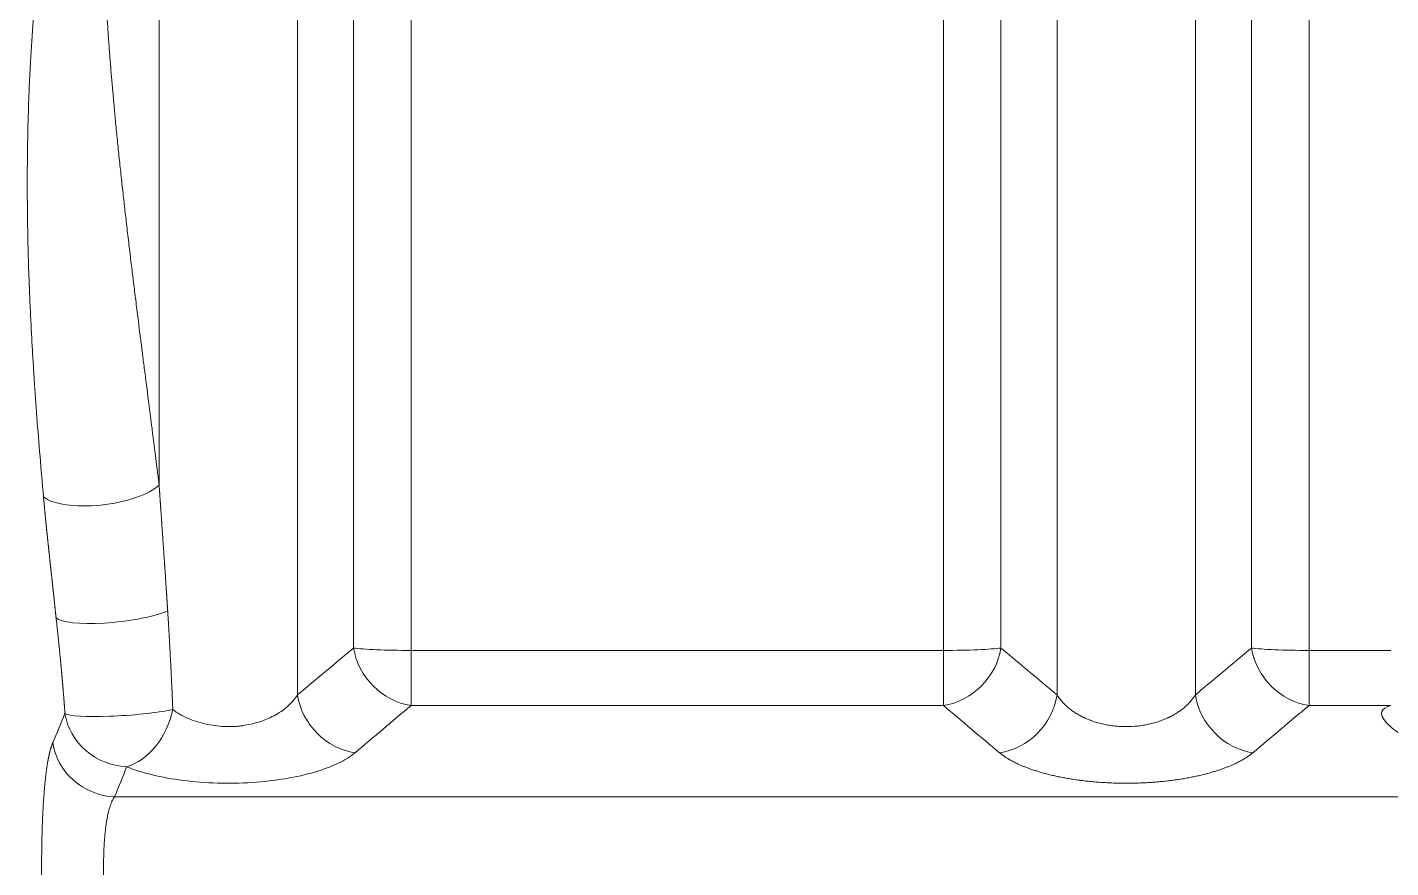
# Model space of a CAD drawing. Header units: millimetres. Extents: x 4664 to 8864, y -38 to 2932.
# Drawn here: x 7955.09 to 7983.41, y 2214.18 to 2231.65 of the extents above; entities that cross this region are included whole.
import ezdxf

# ---------------------------------------------------------------- set-up
doc = ezdxf.new("R2010")
doc.units = ezdxf.units.MM

msp = doc.modelspace()

# ---------------------------------------------------------------- linework, layer by layer
at = {"lineweight": 5}
for p, q in [((7957.833, 2222.134), (7957.833, 2274.057)), ((7979.355, 2217.773), (7979.355, 2274.057)), ((7981.715, 2217.553), (7981.715, 2271.134)), ((7980.52, 2218.747), (7980.52, 2270.722)), ((7960.706, 2217.773), (7960.706, 2246.302)), ((7976.482, 2217.773), (7976.482, 2246.302)), ((7961.871, 2218.747), (7961.871, 2239.559)), ((7975.317, 2239.559), (7975.317, 2218.747)), ((7963.066, 2217.553), (7963.066, 2238.931)), ((7974.122, 2217.553), (7974.122, 2238.931)), ((7963.066, 2218.698), (7974.122, 2218.698)), ((7981.715, 2218.698), (7983.412, 2218.698)), ((7974.122, 2217.553), (7963.066, 2217.553)), ((7983.412, 2217.553), (7981.715, 2217.553)), ((7956.908, 2215.653), (7986.301, 2215.653))]:
    msp.add_line(p, q, dxfattribs=at)
for centre, major_axis, ratio, start_param, end_param in [((7956.639, 2222.19), (1.296, 0.16), 0.35862, 3.471847, 5.83836), ((7956.964, 2219.573), (1.298, 0.148), 0.217615, 3.320457, 5.62619), ((7963.066, 2218.78), (1.306, 0), 0.063029, 3.557424, 4.712389), ((7963.066, 2218.78), (0.843, -0.997), 0.871092, 4.104532, 5.512804), ((7974.122, 2218.78), (1.306, 0), 0.063029, 4.712389, 5.867354), ((7974.122, 2218.78), (0.843, 0.997), 0.871092, 3.911974, 5.320246), ((7981.715, 2218.78), (1.306, 0), 0.063029, 3.557424, 4.712389), ((7981.715, 2218.78), (-0.843, 0.997), 0.871092, 0.962939, 2.371211), ((7961.901, 2217.798), (0.84, -1), 0.87029, 4.101606, 5.515597), ((7975.287, 2217.798), (0.84, 1), 0.87029, 3.909181, 5.323172), ((7980.55, 2217.798), (-0.84, 1), 0.87029, 0.960013, 2.374005), ((7957.158, 2217.506), (1.302, 0.095), 0.121176, 3.317435, 5.530999), ((7957.158, 2217.506), (1.216, -0.477), 0.931354, 3.638724, 5.062539), ((7957.158, 2217.506), (-0.485, -1.212), 0.714518, 0.510791, 1.818857), ((7956.908, 2216.88), (1.209, -0.494), 0.930648, 3.636054, 5.075781), ((7921.973, 2234.306), (0, 44.076), 0.874817, 4.275413, 4.291011)]:
    msp.add_ellipse(centre, major_axis=major_axis, ratio=ratio, start_param=start_param, end_param=end_param, dxfattribs=at)
for points, degree, knots in [([(7956.668, 2234.352), (7956.668, 2234.346), (7956.668, 2234.334), (7956.668, 2234.316), (7956.668, 2234.298), (7956.668, 2234.28), (7956.668, 2234.262), (7956.668, 2234.244), (7956.668, 2234.226), (7956.668, 2234.208), (7956.668, 2234.19), (7956.669, 2234.172), (7956.669, 2234.154), (7956.669, 2234.136), (7956.669, 2234.118), (7956.669, 2234.1), (7956.669, 2234.082), (7956.669, 2234.063), (7956.669, 2234.045), (7956.67, 2234.027), (7956.67, 2234.009), (7956.67, 2233.991), (7956.67, 2233.972), (7956.67, 2233.954), (7956.671, 2233.936), (7956.671, 2233.918), (7956.671, 2233.899), (7956.671, 2233.881), (7956.672, 2233.863), (7956.672, 2233.844), (7956.672, 2233.826), (7956.672, 2233.807), (7956.673, 2233.789), (7956.673, 2233.771), (7956.673, 2233.752), (7956.674, 2233.734), (7956.674, 2233.715), (7956.674, 2233.697), (7956.675, 2233.678), (7956.675, 2233.66), (7956.676, 2233.641), (7956.676, 2233.623), (7956.676, 2233.604), (7956.677, 2233.586), (7956.677, 2233.567), (7956.678, 2233.548), (7956.678, 2233.53), (7956.678, 2233.511), (7956.679, 2233.492), (7956.679, 2233.474), (7956.68, 2233.455), (7956.68, 2233.436), (7956.681, 2233.418), (7956.681, 2233.399), (7956.682, 2233.38), (7956.682, 2233.361), (7956.683, 2233.343), (7956.683, 2233.324), (7956.684, 2233.305), (7956.685, 2233.286), (7956.685, 2233.267), (7956.686, 2233.248), (7956.686, 2233.229), (7956.687, 2233.21), (7956.688, 2233.192), (7956.688, 2233.173), (7956.689, 2233.154), (7956.689, 2233.135), (7956.69, 2233.116), (7956.691, 2233.097), (7956.691, 2233.078), (7956.692, 2233.058), (7956.693, 2233.039), (7956.694, 2233.02), (7956.694, 2233.001), (7956.695, 2232.982), (7956.696, 2232.963), (7956.696, 2232.944), (7956.697, 2232.925), (7956.698, 2232.905), (7956.699, 2232.886), (7956.699, 2232.867), (7956.7, 2232.848), (7956.701, 2232.829), (7956.702, 2232.809), (7956.703, 2232.79), (7956.707, 2232.679), (7956.717, 2232.475), (7956.733, 2232.175), (7956.752, 2231.866), (7956.772, 2231.55), (7956.791, 2231.287), (7956.807, 2231.081), (7956.818, 2230.933), (7956.83, 2230.784), (7956.842, 2230.634), (7956.855, 2230.482), (7956.868, 2230.33), (7956.882, 2230.176), (7956.896, 2230.02), (7956.911, 2229.863), (7956.932, 2229.639), (7956.961, 2229.342), (7956.999, 2228.971), (7957.04, 2228.588), (7957.082, 2228.208), (7957.124, 2227.833), (7957.167, 2227.463), (7957.212, 2227.08), (7957.257, 2226.705), (7957.302, 2226.336), (7957.348, 2225.969), (7957.396, 2225.582), (7957.435, 2225.274), (7957.464, 2225.049), (7957.481, 2224.911), (7957.5, 2224.763), (7957.52, 2224.604), (7957.542, 2224.436), (7957.565, 2224.257), (7957.589, 2224.069), (7957.614, 2223.87), (7957.636, 2223.694), (7957.655, 2223.545), (7957.67, 2223.429), (7957.685, 2223.316), (7957.698, 2223.208), (7957.711, 2223.104), (7957.724, 2223.004), (7957.736, 2222.908), (7957.748, 2222.817), (7957.759, 2222.729), (7957.769, 2222.646), (7957.779, 2222.567), (7957.788, 2222.493), (7957.797, 2222.423), (7957.806, 2222.357), (7957.813, 2222.295), (7957.82, 2222.238), (7957.827, 2222.184), (7957.831, 2222.15), (7957.833, 2222.134)], 3, [0, 0, 0, 0, 0.001403, 0.002808, 0.004214, 0.005622, 0.007032, 0.008443, 0.009856, 0.01127, 0.012686, 0.014104, 0.015523, 0.016944, 0.018367, 0.019791, 0.021217, 0.022645, 0.024074, 0.025505, 0.026937, 0.028371, 0.029807, 0.031245, 0.032684, 0.034125, 0.035568, 0.037012, 0.038458, 0.039906, 0.041355, 0.042806, 0.044259, 0.045713, 0.047169, 0.048627, 0.050087, 0.051548, 0.053011, 0.054475, 0.055942, 0.05741, 0.05888, 0.060351, 0.061825, 0.0633, 0.064776, 0.066255, 0.067735, 0.069217, 0.0707, 0.072186, 0.073673, 0.075162, 0.076653, 0.078145, 0.079639, 0.081135, 0.082633, 0.084132, 0.085633, 0.087136, 0.088641, 0.090148, 0.091656, 0.093166, 0.094678, 0.096191, 0.097707, 0.099224, 0.100743, 0.102264, 0.103786, 0.105311, 0.106837, 0.108365, 0.109895, 0.111426, 0.11296, 0.114495, 0.116032, 0.117571, 0.119111, 0.120654, 0.122198, 0.123744, 0.125292, 0.148749, 0.172956, 0.197922, 0.223653, 0.250157, 0.262099, 0.274161, 0.286342, 0.298644, 0.311068, 0.323613, 0.33628, 0.34907, 0.361983, 0.37502, 0.40466, 0.43536, 0.467127, 0.499968, 0.529724, 0.560471, 0.592216, 0.624965, 0.653813, 0.684259, 0.716308, 0.749969, 0.760607, 0.772055, 0.784313, 0.797384, 0.811268, 0.825968, 0.841484, 0.857818, 0.874972, 0.884887, 0.894455, 0.903675, 0.912547, 0.92107, 0.929244, 0.937069, 0.944545, 0.95167, 0.958445, 0.96487, 0.970943, 0.976665, 0.982036, 0.987055, 0.991722, 0.996037, 1, 1, 1, 1]), ([(7955.431, 2221.888), (7955.406, 2222.173), (7955.382, 2222.453), (7955.336, 2223.003), (7955.315, 2223.274), (7955.275, 2223.807), (7955.256, 2224.069), (7955.231, 2224.457), (7955.223, 2224.585), (7955.207, 2224.84), (7955.199, 2224.967), (7955.178, 2225.343), (7955.165, 2225.59), (7955.149, 2225.955), (7955.144, 2226.076), (7955.137, 2226.255), (7955.134, 2226.314), (7955.13, 2226.433), (7955.128, 2226.492), (7955.118, 2226.785), (7955.112, 2227.016), (7955.105, 2227.357), (7955.103, 2227.47), (7955.1, 2227.638), (7955.099, 2227.721), (7955.098, 2227.818), (7955.097, 2227.866), (7955.097, 2227.89), (7955.097, 2227.902), (7955.097, 2227.908), (7955.097, 2227.911), (7955.097, 2227.913), (7955.097, 2227.914), (7955.097, 2227.914), (7955.097, 2227.914), (7955.097, 2227.914), (7955.097, 2227.914), (7955.097, 2227.914), (7955.097, 2227.914), (7955.095, 2228.053), (7955.094, 2228.328), (7955.095, 2228.731), (7955.099, 2229.125), (7955.104, 2229.381), (7955.113, 2229.762), (7955.12, 2230.01), (7955.134, 2230.372), (7955.14, 2230.492), (7955.148, 2230.669), (7955.152, 2230.757), (7955.158, 2230.858), (7955.16, 2230.909), (7955.162, 2230.934), (7955.162, 2230.947), (7955.163, 2230.953), (7955.163, 2230.956), (7955.163, 2230.958), (7955.163, 2230.959), (7955.163, 2230.959), (7955.163, 2230.959), (7955.163, 2230.959), (7955.163, 2230.959), (7955.163, 2230.959), (7955.163, 2230.959), (7955.171, 2231.104), (7955.189, 2231.39), (7955.219, 2231.81), (7955.253, 2232.221), (7955.291, 2232.623), (7955.332, 2233.016), (7955.376, 2233.4), (7955.423, 2233.773), (7955.456, 2234.016), (7955.473, 2234.135)], 3, [0, 0, 0, 0, 0.0625, 0.0625, 0.125, 0.125, 0.1875, 0.1875, 0.21875, 0.21875, 0.25, 0.25, 0.3125, 0.3125, 0.34375, 0.34375, 0.359375, 0.359375, 0.375, 0.375, 0.4375, 0.4375, 0.46875, 0.46875, 0.484375, 0.492187, 0.496094, 0.498047, 0.499023, 0.499512, 0.499756, 0.499878, 0.499939, 0.499969, 0.499985, 0.499992, 0.499996, 0.499996, 0.5, 0.5, 0.53125, 0.5625, 0.59375, 0.625, 0.625, 0.6875, 0.6875, 0.71875, 0.71875, 0.734375, 0.742187, 0.746094, 0.748047, 0.749023, 0.749512, 0.749756, 0.749878, 0.749939, 0.749969, 0.749985, 0.749992, 0.749996, 0.749996, 0.75, 0.75, 0.78125, 0.8125, 0.84375, 0.875, 0.90625, 0.9375, 0.96875, 1, 1, 1, 1]), ([(7957.833, 2222.134), (7957.834, 2222.127), (7957.835, 2222.112), (7957.836, 2222.091), (7957.838, 2222.069), (7957.839, 2222.047), (7957.841, 2222.025), (7957.842, 2222.003), (7957.844, 2221.981), (7957.845, 2221.959), (7957.847, 2221.937), (7957.848, 2221.916), (7957.849, 2221.894), (7957.851, 2221.872), (7957.852, 2221.85), (7957.854, 2221.828), (7957.855, 2221.806), (7957.857, 2221.784), (7957.858, 2221.762), (7957.86, 2221.741), (7957.861, 2221.719), (7957.863, 2221.697), (7957.864, 2221.675), (7957.866, 2221.653), (7957.868, 2221.631), (7957.869, 2221.609), (7957.871, 2221.587), (7957.872, 2221.565), (7957.874, 2221.543), (7957.875, 2221.521), (7957.877, 2221.5), (7957.878, 2221.478), (7957.88, 2221.456), (7957.881, 2221.434), (7957.883, 2221.412), (7957.884, 2221.39), (7957.886, 2221.368), (7957.887, 2221.346), (7957.889, 2221.324), (7957.89, 2221.302), (7957.892, 2221.28), (7957.893, 2221.258), (7957.895, 2221.236), (7957.896, 2221.214), (7957.898, 2221.192), (7957.9, 2221.17), (7957.901, 2221.148), (7957.903, 2221.126), (7957.904, 2221.104), (7957.906, 2221.083), (7957.907, 2221.061), (7957.909, 2221.039), (7957.91, 2221.017), (7957.912, 2220.995), (7957.913, 2220.973), (7957.915, 2220.951), (7957.916, 2220.929), (7957.918, 2220.907), (7957.919, 2220.885), (7957.921, 2220.863), (7957.922, 2220.841), (7957.924, 2220.819), (7957.926, 2220.797), (7957.927, 2220.775), (7957.929, 2220.753), (7957.93, 2220.731), (7957.932, 2220.709), (7957.933, 2220.687), (7957.935, 2220.665), (7957.936, 2220.643), (7957.938, 2220.621), (7957.939, 2220.599), (7957.941, 2220.577), (7957.942, 2220.555), (7957.944, 2220.533), (7957.945, 2220.511), (7957.947, 2220.489), (7957.948, 2220.466), (7957.95, 2220.444), (7957.951, 2220.422), (7957.953, 2220.4), (7957.954, 2220.378), (7957.956, 2220.356), (7957.957, 2220.334), (7957.959, 2220.312), (7957.96, 2220.29), (7957.962, 2220.268), (7957.963, 2220.246), (7957.965, 2220.224), (7957.966, 2220.202), (7957.968, 2220.18), (7957.969, 2220.158), (7957.971, 2220.136), (7957.972, 2220.114), (7957.974, 2220.092), (7957.975, 2220.07), (7957.976, 2220.048), (7957.978, 2220.026), (7957.979, 2220.004), (7957.981, 2219.981), (7957.982, 2219.959), (7957.984, 2219.937), (7957.985, 2219.915), (7957.987, 2219.893), (7957.988, 2219.871), (7957.99, 2219.849), (7957.991, 2219.827), (7957.992, 2219.805), (7957.994, 2219.783), (7957.995, 2219.761), (7957.997, 2219.739), (7957.998, 2219.717), (7957.999, 2219.694), (7958.001, 2219.672), (7958.002, 2219.65), (7958.004, 2219.628), (7958.005, 2219.606), (7958.007, 2219.584), (7958.008, 2219.562), (7958.009, 2219.54), (7958.01, 2219.525), (7958.011, 2219.518)], 3, [0, 0, 0, 0, 0.008443, 0.016885, 0.025326, 0.033767, 0.042207, 0.050647, 0.059085, 0.067523, 0.075961, 0.084397, 0.092833, 0.101269, 0.109703, 0.118137, 0.12657, 0.135003, 0.143435, 0.151866, 0.160297, 0.168726, 0.177156, 0.185584, 0.194012, 0.202439, 0.210865, 0.219291, 0.227716, 0.236141, 0.244564, 0.252987, 0.26141, 0.269832, 0.278253, 0.286673, 0.295093, 0.303512, 0.31193, 0.320348, 0.328765, 0.337181, 0.345597, 0.354012, 0.362426, 0.37084, 0.379253, 0.387665, 0.396077, 0.404488, 0.412898, 0.421308, 0.429717, 0.438125, 0.446533, 0.45494, 0.463346, 0.471752, 0.480157, 0.488561, 0.496965, 0.505368, 0.51377, 0.522172, 0.530573, 0.538973, 0.547373, 0.555772, 0.56417, 0.572568, 0.580965, 0.589362, 0.597758, 0.606153, 0.614547, 0.622941, 0.631334, 0.639727, 0.648119, 0.65651, 0.664901, 0.673291, 0.68168, 0.690068, 0.698457, 0.706844, 0.715231, 0.723617, 0.732002, 0.740387, 0.748771, 0.757155, 0.765537, 0.77392, 0.782301, 0.790682, 0.799062, 0.807442, 0.815821, 0.8242, 0.832577, 0.840954, 0.849331, 0.857707, 0.866082, 0.874457, 0.882831, 0.891204, 0.899577, 0.907949, 0.91632, 0.924691, 0.933061, 0.941431, 0.9498, 0.958168, 0.966536, 0.974903, 0.983269, 0.991635, 1, 1, 1, 1]), ([(7955.693, 2219.377), (7955.692, 2219.383), (7955.691, 2219.396), (7955.689, 2219.414), (7955.687, 2219.433), (7955.685, 2219.451), (7955.683, 2219.469), (7955.681, 2219.488), (7955.679, 2219.506), (7955.677, 2219.525), (7955.675, 2219.543), (7955.673, 2219.561), (7955.671, 2219.58), (7955.669, 2219.598), (7955.667, 2219.616), (7955.665, 2219.634), (7955.664, 2219.653), (7955.662, 2219.671), (7955.66, 2219.689), (7955.658, 2219.707), (7955.656, 2219.725), (7955.654, 2219.743), (7955.652, 2219.762), (7955.65, 2219.78), (7955.648, 2219.798), (7955.646, 2219.816), (7955.644, 2219.834), (7955.642, 2219.852), (7955.64, 2219.87), (7955.638, 2219.888), (7955.636, 2219.906), (7955.635, 2219.924), (7955.633, 2219.942), (7955.631, 2219.96), (7955.629, 2219.978), (7955.627, 2219.996), (7955.625, 2220.013), (7955.623, 2220.031), (7955.621, 2220.049), (7955.619, 2220.067), (7955.617, 2220.085), (7955.615, 2220.103), (7955.613, 2220.12), (7955.611, 2220.138), (7955.609, 2220.156), (7955.607, 2220.173), (7955.606, 2220.191), (7955.604, 2220.209), (7955.602, 2220.226), (7955.6, 2220.244), (7955.598, 2220.262), (7955.596, 2220.279), (7955.594, 2220.297), (7955.592, 2220.315), (7955.59, 2220.332), (7955.588, 2220.35), (7955.586, 2220.367), (7955.585, 2220.385), (7955.583, 2220.402), (7955.581, 2220.42), (7955.579, 2220.437), (7955.577, 2220.454), (7955.575, 2220.472), (7955.573, 2220.489), (7955.571, 2220.507), (7955.569, 2220.524), (7955.568, 2220.541), (7955.566, 2220.559), (7955.564, 2220.576), (7955.562, 2220.593), (7955.56, 2220.61), (7955.558, 2220.628), (7955.556, 2220.645), (7955.555, 2220.662), (7955.553, 2220.679), (7955.551, 2220.696), (7955.549, 2220.714), (7955.547, 2220.731), (7955.545, 2220.748), (7955.543, 2220.765), (7955.542, 2220.782), (7955.54, 2220.799), (7955.538, 2220.816), (7955.536, 2220.833), (7955.534, 2220.85), (7955.533, 2220.867), (7955.531, 2220.884), (7955.529, 2220.901), (7955.527, 2220.918), (7955.525, 2220.935), (7955.524, 2220.952), (7955.522, 2220.969), (7955.52, 2220.986), (7955.518, 2221.003), (7955.516, 2221.02), (7955.515, 2221.036), (7955.513, 2221.053), (7955.511, 2221.07), (7955.509, 2221.087), (7955.508, 2221.103), (7955.506, 2221.12), (7955.504, 2221.137), (7955.502, 2221.154), (7955.501, 2221.17), (7955.499, 2221.187), (7955.497, 2221.204), (7955.496, 2221.22), (7955.494, 2221.237), (7955.492, 2221.254), (7955.49, 2221.27), (7955.489, 2221.287), (7955.487, 2221.303), (7955.485, 2221.32), (7955.484, 2221.336), (7955.482, 2221.353), (7955.48, 2221.369), (7955.479, 2221.386), (7955.477, 2221.402), (7955.475, 2221.419), (7955.474, 2221.435), (7955.472, 2221.452), (7955.471, 2221.468), (7955.469, 2221.484), (7955.467, 2221.501), (7955.466, 2221.517), (7955.464, 2221.533), (7955.463, 2221.55), (7955.461, 2221.566), (7955.459, 2221.582), (7955.458, 2221.598), (7955.456, 2221.615), (7955.455, 2221.631), (7955.453, 2221.647), (7955.452, 2221.663), (7955.45, 2221.68), (7955.449, 2221.696), (7955.447, 2221.712), (7955.446, 2221.728), (7955.444, 2221.744), (7955.443, 2221.76), (7955.441, 2221.776), (7955.44, 2221.792), (7955.438, 2221.808), (7955.437, 2221.824), (7955.435, 2221.84), (7955.434, 2221.856), (7955.433, 2221.872), (7955.432, 2221.883), (7955.431, 2221.888)], 3, [0, 0, 0, 0, 0.007138, 0.014272, 0.021401, 0.028526, 0.035646, 0.042762, 0.049873, 0.05698, 0.064082, 0.07118, 0.078274, 0.085363, 0.092448, 0.099529, 0.106605, 0.113677, 0.120744, 0.127807, 0.134866, 0.141921, 0.148971, 0.156017, 0.163058, 0.170096, 0.177129, 0.184158, 0.191182, 0.198203, 0.205219, 0.212231, 0.219239, 0.226242, 0.233242, 0.240237, 0.247228, 0.254215, 0.261198, 0.268177, 0.275151, 0.282122, 0.289088, 0.296051, 0.303009, 0.309963, 0.316913, 0.323859, 0.330801, 0.33774, 0.344674, 0.351604, 0.35853, 0.365452, 0.37237, 0.379284, 0.386195, 0.393101, 0.400003, 0.406902, 0.413796, 0.420687, 0.427574, 0.434457, 0.441336, 0.448212, 0.455083, 0.461951, 0.468815, 0.475675, 0.482531, 0.489383, 0.496232, 0.503077, 0.509918, 0.516756, 0.52359, 0.53042, 0.537246, 0.544069, 0.550888, 0.557703, 0.564515, 0.571323, 0.578127, 0.584928, 0.591725, 0.598519, 0.605309, 0.612095, 0.618878, 0.625658, 0.632433, 0.639206, 0.645974, 0.65274, 0.659501, 0.66626, 0.673015, 0.679766, 0.686514, 0.693258, 0.699999, 0.706737, 0.713471, 0.720202, 0.72693, 0.733654, 0.740375, 0.747092, 0.753806, 0.760517, 0.767225, 0.773929, 0.78063, 0.787328, 0.794022, 0.800713, 0.807401, 0.814086, 0.820767, 0.827446, 0.834121, 0.840793, 0.847462, 0.854127, 0.86079, 0.867449, 0.874105, 0.880759, 0.887409, 0.894056, 0.9007, 0.907341, 0.913978, 0.920613, 0.927245, 0.933874, 0.9405, 0.947123, 0.953743, 0.96036, 0.966974, 0.973585, 0.980193, 0.986798, 0.9934, 1, 1, 1, 1]), ([(7955.877, 2217.385), (7955.877, 2217.391), (7955.876, 2217.404), (7955.875, 2217.423), (7955.873, 2217.443), (7955.872, 2217.462), (7955.87, 2217.482), (7955.869, 2217.501), (7955.867, 2217.52), (7955.866, 2217.54), (7955.865, 2217.559), (7955.863, 2217.578), (7955.862, 2217.597), (7955.86, 2217.617), (7955.859, 2217.636), (7955.857, 2217.655), (7955.856, 2217.674), (7955.854, 2217.693), (7955.853, 2217.712), (7955.851, 2217.731), (7955.85, 2217.75), (7955.848, 2217.769), (7955.847, 2217.788), (7955.845, 2217.807), (7955.843, 2217.826), (7955.842, 2217.845), (7955.84, 2217.864), (7955.839, 2217.883), (7955.837, 2217.902), (7955.836, 2217.921), (7955.834, 2217.94), (7955.833, 2217.959), (7955.831, 2217.977), (7955.829, 2217.996), (7955.828, 2218.015), (7955.826, 2218.034), (7955.825, 2218.052), (7955.823, 2218.071), (7955.821, 2218.09), (7955.82, 2218.108), (7955.818, 2218.127), (7955.816, 2218.146), (7955.815, 2218.164), (7955.813, 2218.183), (7955.811, 2218.201), (7955.81, 2218.22), (7955.808, 2218.238), (7955.806, 2218.257), (7955.805, 2218.275), (7955.803, 2218.294), (7955.801, 2218.312), (7955.8, 2218.33), (7955.798, 2218.349), (7955.796, 2218.367), (7955.794, 2218.392), (7955.791, 2218.425), (7955.787, 2218.464), (7955.784, 2218.503), (7955.78, 2218.541), (7955.776, 2218.58), (7955.772, 2218.619), (7955.769, 2218.658), (7955.765, 2218.696), (7955.761, 2218.735), (7955.757, 2218.773), (7955.753, 2218.812), (7955.749, 2218.85), (7955.745, 2218.888), (7955.741, 2218.926), (7955.737, 2218.964), (7955.733, 2219.002), (7955.729, 2219.04), (7955.725, 2219.078), (7955.721, 2219.115), (7955.717, 2219.153), (7955.713, 2219.191), (7955.709, 2219.228), (7955.705, 2219.265), (7955.701, 2219.303), (7955.697, 2219.34), (7955.694, 2219.365), (7955.693, 2219.377)], 3, [0, 0, 0, 0, 0.00967, 0.019331, 0.028983, 0.038625, 0.048257, 0.05788, 0.067493, 0.077097, 0.086691, 0.096276, 0.105852, 0.115418, 0.124974, 0.134521, 0.144059, 0.153587, 0.163106, 0.172615, 0.182115, 0.191606, 0.201087, 0.210559, 0.220021, 0.229474, 0.238918, 0.248352, 0.257777, 0.267193, 0.276599, 0.285996, 0.295383, 0.304762, 0.314131, 0.323491, 0.332841, 0.342182, 0.351514, 0.360837, 0.370151, 0.379455, 0.38875, 0.398036, 0.407312, 0.416579, 0.425838, 0.435087, 0.444326, 0.453557, 0.462778, 0.471991, 0.481194, 0.490388, 0.499573, 0.519215, 0.538825, 0.558402, 0.577948, 0.597461, 0.616943, 0.636393, 0.65581, 0.675197, 0.694551, 0.713874, 0.733166, 0.752426, 0.771655, 0.790853, 0.81002, 0.829156, 0.848261, 0.867335, 0.886379, 0.905391, 0.924374, 0.943326, 0.962247, 0.981139, 1, 1, 1, 1]), ([(7958.011, 2219.518), (7958.011, 2219.51), (7958.012, 2219.495), (7958.014, 2219.472), (7958.015, 2219.449), (7958.016, 2219.425), (7958.018, 2219.402), (7958.019, 2219.379), (7958.021, 2219.356), (7958.022, 2219.333), (7958.024, 2219.309), (7958.025, 2219.286), (7958.026, 2219.263), (7958.028, 2219.24), (7958.029, 2219.216), (7958.031, 2219.193), (7958.032, 2219.169), (7958.033, 2219.146), (7958.035, 2219.122), (7958.036, 2219.099), (7958.037, 2219.075), (7958.039, 2219.052), (7958.04, 2219.028), (7958.041, 2219.005), (7958.043, 2218.981), (7958.044, 2218.958), (7958.046, 2218.934), (7958.047, 2218.91), (7958.048, 2218.886), (7958.05, 2218.863), (7958.051, 2218.839), (7958.052, 2218.815), (7958.053, 2218.791), (7958.055, 2218.767), (7958.056, 2218.744), (7958.057, 2218.72), (7958.059, 2218.696), (7958.06, 2218.672), (7958.061, 2218.648), (7958.063, 2218.624), (7958.064, 2218.6), (7958.065, 2218.576), (7958.066, 2218.552), (7958.068, 2218.528), (7958.069, 2218.503), (7958.07, 2218.479), (7958.071, 2218.455), (7958.073, 2218.431), (7958.074, 2218.407), (7958.075, 2218.382), (7958.076, 2218.358), (7958.078, 2218.334), (7958.079, 2218.309), (7958.08, 2218.285), (7958.081, 2218.261), (7958.082, 2218.236), (7958.084, 2218.212), (7958.085, 2218.187), (7958.086, 2218.163), (7958.087, 2218.138), (7958.088, 2218.114), (7958.089, 2218.089), (7958.091, 2218.065), (7958.092, 2218.04), (7958.093, 2218.015), (7958.094, 2217.991), (7958.095, 2217.966), (7958.096, 2217.941), (7958.097, 2217.917), (7958.099, 2217.892), (7958.1, 2217.867), (7958.101, 2217.842), (7958.102, 2217.817), (7958.103, 2217.793), (7958.104, 2217.768), (7958.105, 2217.743), (7958.106, 2217.718), (7958.107, 2217.693), (7958.108, 2217.668), (7958.109, 2217.643), (7958.111, 2217.618), (7958.112, 2217.593), (7958.113, 2217.568), (7958.114, 2217.542), (7958.115, 2217.517), (7958.116, 2217.492), (7958.116, 2217.475), (7958.117, 2217.467)], 3, [0, 0, 0, 0, 0.011294, 0.0226, 0.033916, 0.045244, 0.056583, 0.067933, 0.079294, 0.090667, 0.10205, 0.113445, 0.12485, 0.136267, 0.147695, 0.159135, 0.170585, 0.182047, 0.19352, 0.205003, 0.216499, 0.228005, 0.239522, 0.251051, 0.262591, 0.274142, 0.285704, 0.297278, 0.308862, 0.320458, 0.332065, 0.343683, 0.355313, 0.366953, 0.378605, 0.390268, 0.401942, 0.413628, 0.425325, 0.437033, 0.448752, 0.460482, 0.472224, 0.483977, 0.495741, 0.507516, 0.519302, 0.5311, 0.542909, 0.554729, 0.566561, 0.578404, 0.590258, 0.602123, 0.613999, 0.625887, 0.637786, 0.649696, 0.661618, 0.673551, 0.685495, 0.69745, 0.709417, 0.721394, 0.733384, 0.745384, 0.757396, 0.769419, 0.781453, 0.793498, 0.805555, 0.817623, 0.829703, 0.841793, 0.853895, 0.866008, 0.878133, 0.890269, 0.902416, 0.914574, 0.926744, 0.938925, 0.951117, 0.963321, 0.975536, 0.987762, 1, 1, 1, 1]), ([(7960.706, 2217.773), (7961.035, 2218.047), (7961.363, 2218.321), (7961.751, 2218.646), (7961.811, 2218.696), (7961.871, 2218.747)], 3, [0, 0, 0, 0, 0.843933, 0.843933, 1, 1, 1, 1]), ([(7975.317, 2218.747), (7975.644, 2218.473), (7975.971, 2218.199), (7976.36, 2217.875), (7976.421, 2217.824), (7976.482, 2217.773)], 3, [0, 0, 0, 0, 0.843933, 0.843933, 1, 1, 1, 1]), ([(7979.355, 2217.773), (7979.684, 2218.047), (7980.012, 2218.321), (7980.399, 2218.646), (7980.46, 2218.696), (7980.52, 2218.747)], 3, [0, 0, 0, 0, 0.843933, 0.843933, 1, 1, 1, 1]), ([(7958.117, 2217.467), (7958.164, 2217.431), (7958.214, 2217.398), (7958.32, 2217.337), (7958.376, 2217.309), (7958.491, 2217.259), (7958.551, 2217.236), (7958.673, 2217.197), (7958.736, 2217.181), (7958.863, 2217.153), (7958.927, 2217.142), (7959.057, 2217.125), (7959.122, 2217.119), (7959.253, 2217.114), (7959.317, 2217.114), (7959.414, 2217.118), (7959.446, 2217.12), (7959.494, 2217.125), (7959.517, 2217.127), (7959.545, 2217.13), (7959.559, 2217.132), (7959.565, 2217.133), (7959.569, 2217.134), (7959.571, 2217.134), (7959.571, 2217.134), (7959.572, 2217.134), (7959.572, 2217.134), (7959.572, 2217.134), (7959.572, 2217.134), (7959.572, 2217.134), (7959.628, 2217.142), (7959.683, 2217.152), (7959.794, 2217.176), (7959.849, 2217.191), (7959.958, 2217.226), (7960.012, 2217.245), (7960.118, 2217.289), (7960.17, 2217.314), (7960.27, 2217.367), (7960.318, 2217.396), (7960.411, 2217.459), (7960.455, 2217.493), (7960.537, 2217.565), (7960.576, 2217.604), (7960.646, 2217.685), (7960.678, 2217.728), (7960.706, 2217.773)], 3, [0, 0, 0, 0, 0.0625, 0.0625, 0.125, 0.125, 0.1875, 0.1875, 0.25, 0.25, 0.3125, 0.3125, 0.375, 0.375, 0.4375, 0.4375, 0.46875, 0.46875, 0.484375, 0.492187, 0.496094, 0.498047, 0.499023, 0.499512, 0.499756, 0.499878, 0.499939, 0.499969, 0.499969, 0.5, 0.5, 0.5625, 0.5625, 0.625, 0.625, 0.6875, 0.6875, 0.75, 0.75, 0.8125, 0.8125, 0.875, 0.875, 0.9375, 0.9375, 1, 1, 1, 1]), ([(7976.482, 2217.773), (7976.497, 2217.748), (7976.514, 2217.724), (7976.55, 2217.676), (7976.569, 2217.653), (7976.608, 2217.608), (7976.649, 2217.565), (7976.716, 2217.505), (7976.787, 2217.45), (7976.861, 2217.399), (7976.912, 2217.368), (7976.951, 2217.346), (7976.971, 2217.336), (7976.994, 2217.324), (7977.006, 2217.318), (7977.011, 2217.315), (7977.014, 2217.314), (7977.016, 2217.313), (7977.016, 2217.313), (7977.017, 2217.312), (7977.017, 2217.312), (7977.017, 2217.312), (7977.017, 2217.312), (7977.017, 2217.312), (7977.017, 2217.312), (7977.051, 2217.296), (7977.12, 2217.265), (7977.227, 2217.224), (7977.338, 2217.19), (7977.452, 2217.162), (7977.567, 2217.14), (7977.684, 2217.125), (7977.763, 2217.119), (7977.821, 2217.116), (7977.851, 2217.114), (7977.885, 2217.114), (7977.902, 2217.114), (7977.91, 2217.114), (7977.914, 2217.114), (7977.917, 2217.114), (7977.918, 2217.114), (7977.997, 2217.114), (7978.075, 2217.118), (7978.192, 2217.13), (7978.27, 2217.141), (7978.385, 2217.162), (7978.499, 2217.19), (7978.609, 2217.224), (7978.681, 2217.251), (7978.733, 2217.273), (7978.759, 2217.284), (7978.789, 2217.298), (7978.804, 2217.305), (7978.811, 2217.308), (7978.815, 2217.31), (7978.817, 2217.311), (7978.818, 2217.311), (7978.818, 2217.312), (7978.819, 2217.312), (7978.819, 2217.312), (7978.819, 2217.312), (7978.819, 2217.312), (7978.819, 2217.312), (7978.845, 2217.325), (7978.898, 2217.353), (7978.975, 2217.399), (7979.049, 2217.45), (7979.12, 2217.505), (7979.187, 2217.565), (7979.228, 2217.608), (7979.268, 2217.653), (7979.287, 2217.676), (7979.322, 2217.723), (7979.339, 2217.748), (7979.355, 2217.773)], 3, [0, 0, 0, 0, 0.03125, 0.03125, 0.0625, 0.0625, 0.09375, 0.125, 0.15625, 0.1875, 0.21875, 0.21875, 0.234375, 0.242187, 0.246094, 0.248047, 0.249023, 0.249512, 0.249756, 0.249878, 0.249939, 0.249969, 0.249985, 0.249985, 0.25, 0.25, 0.28125, 0.3125, 0.34375, 0.375, 0.40625, 0.4375, 0.46875, 0.46875, 0.484375, 0.492187, 0.496094, 0.498047, 0.499023, 0.499023, 0.5, 0.5, 0.5625, 0.5625, 0.59375, 0.625, 0.65625, 0.6875, 0.71875, 0.71875, 0.734375, 0.742187, 0.746094, 0.748047, 0.749023, 0.749512, 0.749756, 0.749878, 0.749939, 0.749969, 0.749985, 0.749985, 0.75, 0.75, 0.78125, 0.8125, 0.84375, 0.875, 0.90625, 0.9375, 0.9375, 0.96875, 0.96875, 1, 1, 1, 1]), ([(7986.301, 2215.653), (7985.593, 2215.936), (7984.918, 2216.228), (7984.023, 2216.694), (7983.739, 2216.854), (7983.404, 2217.11), (7983.306, 2217.198), (7983.228, 2217.335), (7983.214, 2217.383), (7983.248, 2217.477), (7983.305, 2217.523), (7983.412, 2217.553)], 3, [0, 0, 0, 0, 0.5, 0.5, 0.75, 0.75, 0.875, 0.875, 0.9375, 0.9375, 1, 1, 1, 1]), ([(7955.625, 2211.58), (7955.625, 2211.581), (7955.624, 2211.583), (7955.623, 2211.585), (7955.622, 2211.588), (7955.621, 2211.591), (7955.62, 2211.594), (7955.618, 2211.596), (7955.617, 2211.599), (7955.616, 2211.602), (7955.615, 2211.605), (7955.614, 2211.608), (7955.613, 2211.611), (7955.612, 2211.613), (7955.611, 2211.616), (7955.61, 2211.619), (7955.608, 2211.622), (7955.607, 2211.625), (7955.606, 2211.628), (7955.605, 2211.631), (7955.604, 2211.634), (7955.603, 2211.637), (7955.602, 2211.64), (7955.601, 2211.644), (7955.6, 2211.647), (7955.599, 2211.65), (7955.598, 2211.653), (7955.597, 2211.656), (7955.596, 2211.659), (7955.594, 2211.662), (7955.593, 2211.666), (7955.592, 2211.669), (7955.591, 2211.672), (7955.59, 2211.676), (7955.589, 2211.679), (7955.588, 2211.682), (7955.587, 2211.685), (7955.586, 2211.689), (7955.585, 2211.692), (7955.584, 2211.696), (7955.583, 2211.699), (7955.582, 2211.702), (7955.581, 2211.706), (7955.58, 2211.709), (7955.579, 2211.713), (7955.578, 2211.716), (7955.577, 2211.72), (7955.576, 2211.724), (7955.575, 2211.727), (7955.574, 2211.731), (7955.573, 2211.734), (7955.572, 2211.738), (7955.571, 2211.742), (7955.57, 2211.745), (7955.569, 2211.749), (7955.568, 2211.753), (7955.567, 2211.756), (7955.566, 2211.76), (7955.565, 2211.764), (7955.564, 2211.768), (7955.563, 2211.771), (7955.562, 2211.775), (7955.561, 2211.779), (7955.56, 2211.783), (7955.559, 2211.787), (7955.558, 2211.791), (7955.558, 2211.795), (7955.557, 2211.799), (7955.556, 2211.803), (7955.555, 2211.806), (7955.554, 2211.81), (7955.553, 2211.814), (7955.552, 2211.819), (7955.551, 2211.823), (7955.55, 2211.827), (7955.549, 2211.831), (7955.548, 2211.835), (7955.547, 2211.839), (7955.546, 2211.843), (7955.545, 2211.847), (7955.545, 2211.851), (7955.544, 2211.856), (7955.543, 2211.86), (7955.542, 2211.864), (7955.541, 2211.868), (7955.54, 2211.873), (7955.539, 2211.877), (7955.538, 2211.881), (7955.537, 2211.886), (7955.537, 2211.89), (7955.536, 2211.894), (7955.535, 2211.899), (7955.534, 2211.903), (7955.533, 2211.908), (7955.532, 2211.912), (7955.531, 2211.916), (7955.53, 2211.921), (7955.53, 2211.925), (7955.529, 2211.93), (7955.528, 2211.935), (7955.527, 2211.939), (7955.526, 2211.944), (7955.525, 2211.948), (7955.524, 2211.953), (7955.524, 2211.958), (7955.523, 2211.962), (7955.522, 2211.967), (7955.521, 2211.972), (7955.515, 2212.009), (7955.503, 2212.081), (7955.487, 2212.194), (7955.472, 2212.315), (7955.459, 2212.442), (7955.447, 2212.578), (7955.437, 2212.719), (7955.427, 2212.867), (7955.419, 2213.019), (7955.412, 2213.176), (7955.406, 2213.317), (7955.402, 2213.44), (7955.4, 2213.544), (7955.397, 2213.649), (7955.395, 2213.755), (7955.394, 2213.861), (7955.393, 2213.967), (7955.392, 2214.075), (7955.392, 2214.163), (7955.392, 2214.233), (7955.392, 2214.283), (7955.393, 2214.333), (7955.393, 2214.383), (7955.393, 2214.433), (7955.394, 2214.483), (7955.395, 2214.532), (7955.395, 2214.582), (7955.396, 2214.632), (7955.397, 2214.681), (7955.398, 2214.731), (7955.399, 2214.78), (7955.4, 2214.829), (7955.402, 2214.878), (7955.403, 2214.928), (7955.404, 2214.977), (7955.407, 2215.049), (7955.41, 2215.143), (7955.415, 2215.257), (7955.42, 2215.368), (7955.426, 2215.477), (7955.433, 2215.583), (7955.44, 2215.686), (7955.446, 2215.766), (7955.451, 2215.826), (7955.455, 2215.866), (7955.458, 2215.905), (7955.462, 2215.943), (7955.466, 2215.981), (7955.47, 2216.018), (7955.474, 2216.055), (7955.478, 2216.091), (7955.482, 2216.126), (7955.486, 2216.161), (7955.491, 2216.195), (7955.496, 2216.228), (7955.5, 2216.261), (7955.505, 2216.293), (7955.51, 2216.325), (7955.515, 2216.356), (7955.519, 2216.379), (7955.522, 2216.395), (7955.524, 2216.404), (7955.525, 2216.412), (7955.527, 2216.421), (7955.528, 2216.429), (7955.53, 2216.437), (7955.531, 2216.446), (7955.533, 2216.454), (7955.535, 2216.462), (7955.536, 2216.47), (7955.538, 2216.478), (7955.54, 2216.486), (7955.541, 2216.494), (7955.543, 2216.502), (7955.544, 2216.509), (7955.546, 2216.517), (7955.548, 2216.525), (7955.55, 2216.532), (7955.551, 2216.54), (7955.553, 2216.547), (7955.555, 2216.554), (7955.556, 2216.562), (7955.558, 2216.569), (7955.56, 2216.576), (7955.562, 2216.583), (7955.563, 2216.59), (7955.565, 2216.597), (7955.567, 2216.604), (7955.569, 2216.611), (7955.571, 2216.618), (7955.572, 2216.625), (7955.574, 2216.631), (7955.576, 2216.638), (7955.578, 2216.644), (7955.58, 2216.651), (7955.582, 2216.657), (7955.583, 2216.663), (7955.585, 2216.67), (7955.587, 2216.676), (7955.589, 2216.682), (7955.591, 2216.688), (7955.593, 2216.694), (7955.595, 2216.7), (7955.597, 2216.706), (7955.599, 2216.712), (7955.601, 2216.717), (7955.603, 2216.723), (7955.605, 2216.729), (7955.607, 2216.734), (7955.609, 2216.74), (7955.611, 2216.745), (7955.613, 2216.751), (7955.615, 2216.756), (7955.617, 2216.761), (7955.619, 2216.766), (7955.621, 2216.771), (7955.623, 2216.776), (7955.625, 2216.78), (7955.625, 2216.781)], 3, [0, 0, 0, 0, 0.001188, 0.002374, 0.003561, 0.004746, 0.005931, 0.007116, 0.0083, 0.009483, 0.010666, 0.011848, 0.01303, 0.014211, 0.015391, 0.016571, 0.017751, 0.01893, 0.020108, 0.021286, 0.022464, 0.023641, 0.024817, 0.025994, 0.027169, 0.028345, 0.029519, 0.030694, 0.031868, 0.033041, 0.034214, 0.035387, 0.03656, 0.037732, 0.038903, 0.040075, 0.041246, 0.042416, 0.043587, 0.044757, 0.045927, 0.047096, 0.048265, 0.049434, 0.050603, 0.051771, 0.052939, 0.054107, 0.055274, 0.056442, 0.057609, 0.058776, 0.059943, 0.061109, 0.062276, 0.063442, 0.064608, 0.065774, 0.06694, 0.068105, 0.069271, 0.070436, 0.071601, 0.072767, 0.073932, 0.075097, 0.076261, 0.077426, 0.078591, 0.079756, 0.080921, 0.082085, 0.08325, 0.084415, 0.085579, 0.086744, 0.087909, 0.089073, 0.090238, 0.091403, 0.092568, 0.093733, 0.094898, 0.096063, 0.097228, 0.098393, 0.099558, 0.100724, 0.101889, 0.103055, 0.104221, 0.105387, 0.106553, 0.107719, 0.108886, 0.110053, 0.111219, 0.112387, 0.113554, 0.114721, 0.115889, 0.117057, 0.118225, 0.119394, 0.120563, 0.121732, 0.122901, 0.124071, 0.125241, 0.150482, 0.175511, 0.20042, 0.225306, 0.250265, 0.275471, 0.300471, 0.32537, 0.35027, 0.375276, 0.391019, 0.406675, 0.422272, 0.437834, 0.45339, 0.468966, 0.484588, 0.500283, 0.507584, 0.514876, 0.522162, 0.529445, 0.536727, 0.544011, 0.5513, 0.558597, 0.565904, 0.573225, 0.580561, 0.587917, 0.595294, 0.602695, 0.610124, 0.617582, 0.625071, 0.643141, 0.661082, 0.678932, 0.696727, 0.714507, 0.732309, 0.750171, 0.757518, 0.764853, 0.772179, 0.779498, 0.786812, 0.794124, 0.801437, 0.808752, 0.816072, 0.8234, 0.830737, 0.838088, 0.845452, 0.852834, 0.860236, 0.867659, 0.875107, 0.877259, 0.87941, 0.88156, 0.883709, 0.885857, 0.888004, 0.890151, 0.892297, 0.894443, 0.896588, 0.898732, 0.900876, 0.90302, 0.905163, 0.907306, 0.909449, 0.911592, 0.913735, 0.915877, 0.91802, 0.920162, 0.922305, 0.924448, 0.926591, 0.928735, 0.930879, 0.933023, 0.935168, 0.937313, 0.939459, 0.941605, 0.943752, 0.9459, 0.948049, 0.950199, 0.952349, 0.9545, 0.956653, 0.958806, 0.960961, 0.963117, 0.965274, 0.967432, 0.969592, 0.971753, 0.973916, 0.97608, 0.978245, 0.980413, 0.982582, 0.984752, 0.986925, 0.989099, 0.991275, 0.993453, 0.995633, 0.997816, 1, 1, 1, 1]), ([(7961.901, 2216.571), (7961.809, 2216.494), (7961.691, 2216.42), (7961.412, 2216.285), (7961.246, 2216.223), (7960.695, 2216.06), (7960.248, 2215.984), (7959.528, 2215.937), (7959.285, 2215.933), (7958.802, 2215.947), (7958.561, 2215.966), (7958.109, 2216.023), (7957.891, 2216.063), (7957.495, 2216.159), (7957.317, 2216.215), (7957.158, 2216.278)], 3, [0, 0, 0, 0, 0.125, 0.125, 0.25, 0.25, 0.5, 0.5, 0.625, 0.625, 0.75, 0.75, 0.875, 0.875, 1, 1, 1, 1]), ([(7980.55, 2216.571), (7980.386, 2216.434), (7979.995, 2216.261), (7979.688, 2216.158), (7979.343, 2216.073), (7978.959, 2216.006), (7978.551, 2215.96), (7978.128, 2215.937), (7977.704, 2215.937), (7977.279, 2215.96), (7976.876, 2216.006), (7976.492, 2216.073), (7976.148, 2216.159), (7975.841, 2216.261), (7975.451, 2216.434), (7975.287, 2216.571)], 2, [0, 0, 0, 0.125, 0.1875, 0.25, 0.3125, 0.375, 0.4375, 0.5, 0.5625, 0.625, 0.6875, 0.75, 0.8125, 0.875, 1, 1, 1]), ([(7956.908, 2215.653), (7956.888, 2215.628), (7956.871, 2215.597), (7956.845, 2215.543), (7956.829, 2215.505), (7956.807, 2215.439), (7956.786, 2215.367), (7956.768, 2215.287), (7956.751, 2215.2), (7956.735, 2215.106), (7956.722, 2215.007), (7956.71, 2214.901), (7956.7, 2214.791), (7956.692, 2214.676), (7956.686, 2214.556), (7956.682, 2214.434), (7956.68, 2214.35), (7956.679, 2214.287), (7956.679, 2214.256), (7956.678, 2214.219), (7956.678, 2214.2), (7956.678, 2214.191), (7956.678, 2214.186), (7956.678, 2214.184), (7956.678, 2214.183), (7956.678, 2214.182), (7956.678, 2214.182), (7956.678, 2214.182), (7956.678, 2214.182), (7956.678, 2214.182), (7956.678, 2214.182), (7956.678, 2214.182), (7956.678, 2214.181), (7956.678, 2214.181), (7956.678, 2214.181), (7956.678, 2214.181), (7956.678, 2214.181), (7956.678, 2214.181), (7956.678, 2214.18), (7956.678, 2214.179), (7956.678, 2214.177), (7956.678, 2214.173), (7956.678, 2214.163), (7956.678, 2214.145), (7956.679, 2214.108), (7956.679, 2214.076), (7956.68, 2214.013), (7956.682, 2213.929), (7956.686, 2213.807), (7956.692, 2213.687), (7956.7, 2213.572), (7956.71, 2213.461), (7956.722, 2213.355), (7956.735, 2213.256), (7956.75, 2213.162), (7956.767, 2213.075), (7956.786, 2212.995), (7956.807, 2212.922), (7956.829, 2212.857), (7956.845, 2212.818), (7956.87, 2212.764), (7956.888, 2212.734), (7956.908, 2212.708)], 3, [0, 0, 0, 0, 0.0625, 0.0625, 0.09375, 0.125, 0.15625, 0.1875, 0.21875, 0.25, 0.28125, 0.3125, 0.34375, 0.375, 0.40625, 0.4375, 0.46875, 0.46875, 0.484375, 0.492188, 0.496094, 0.498047, 0.499023, 0.499512, 0.499756, 0.499878, 0.499939, 0.499969, 0.499985, 0.499992, 0.499992, 0.5, 0.5, 0.500244, 0.500275, 0.500275, 0.500305, 0.500305, 0.500366, 0.500488, 0.500977, 0.501953, 0.503906, 0.507813, 0.515625, 0.53125, 0.53125, 0.5625, 0.59375, 0.625, 0.65625, 0.6875, 0.71875, 0.75, 0.78125, 0.8125, 0.84375, 0.875, 0.90625, 0.9375, 0.9375, 1, 1, 1, 1])]:
    msp.add_open_spline(points, degree=degree, knots=knots, dxfattribs=at)
for points in [[(7955.625, 2216.781), (7955.711, 2216.982), (7955.795, 2217.183), (7955.877, 2217.385)], [(7963.066, 2217.553), (7962.679, 2217.226), (7962.29, 2216.898), (7961.901, 2216.571)], [(7975.287, 2216.571), (7974.898, 2216.898), (7974.509, 2217.226), (7974.122, 2217.553)], [(7981.715, 2217.553), (7981.327, 2217.226), (7980.939, 2216.898), (7980.55, 2216.571)]]:
    msp.add_open_spline(points, degree=3, dxfattribs=at)

doc.saveas('drawing.dxf')
